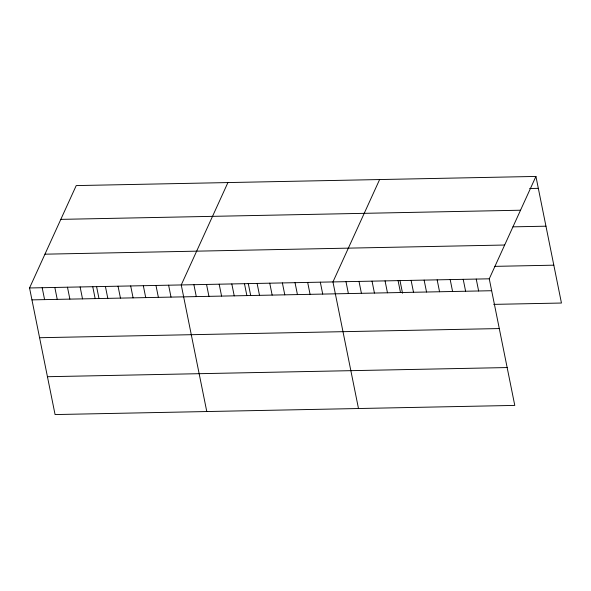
<?xml version="1.0" encoding="UTF-8"?>
<svg xmlns="http://www.w3.org/2000/svg" width="591" height="591" viewBox="0 0 591 591"><rect width="100%" height="100%" fill="white"/><g stroke="black" fill="none" stroke-linecap="round" stroke-linejoin="round"><path stroke-width="0.89" d="M535.926 176.436L489.259 278.812L514.783 405.411L55.074 414.564L29.55 287.965L76.217 185.589L535.926 176.436L561.45 303.035L493.721 304.38M227.919 182.567L181.252 284.943L206.784 411.543M379.621 179.546L332.955 281.922L358.486 408.521M529.639 188.514L538.327 188.344M60.814 219.372L520.523 210.219M512.958 226.848L545.958 226.19M44.953 254.182L504.655 245.029M494.77 266.364L553.819 265.182M29.55 287.965L489.259 278.812M31.951 299.873L491.66 290.72M39.582 337.72L499.292 328.566M47.443 376.711L507.152 367.558M476.235 279.07L478.636 290.979M463.211 279.329L465.612 291.237M450.187 279.595L452.588 291.496M437.155 279.853L439.556 291.755M424.131 280.112L426.532 292.013M411.107 280.37L413.508 292.272M399.944 280.341L402.545 293.239M398.083 280.629L400.484 292.53M385.059 280.888L387.46 292.789M372.035 281.146L374.435 293.055M359.01 281.405L361.411 293.313M345.986 281.663L348.387 293.572M320.315 282.18L322.716 294.082M307.675 282.432L310.076 294.333M295.035 282.683L297.436 294.584M282.387 282.934L284.788 294.835M269.747 283.185L272.148 295.086M257.107 283.436L259.508 295.337M248.242 283.362L250.673 295.404M244.467 283.687L246.868 295.589M231.82 283.939L234.221 295.84M219.18 284.19L221.581 296.098M206.54 284.441L208.941 296.35M193.9 284.692L196.293 296.601M168.612 285.194L171.013 297.103M155.972 285.453L158.373 297.354M143.325 285.704L145.726 297.605M130.685 285.955L133.086 297.857M118.045 286.207L120.446 298.108M105.405 286.458L107.806 298.359M96.54 286.384L98.963 298.425M92.757 286.709L95.158 298.61M80.117 286.96L82.518 298.861M67.477 287.211L69.878 299.112M54.837 287.462L57.231 299.364M42.19 287.714L44.591 299.622"/></g></svg>
